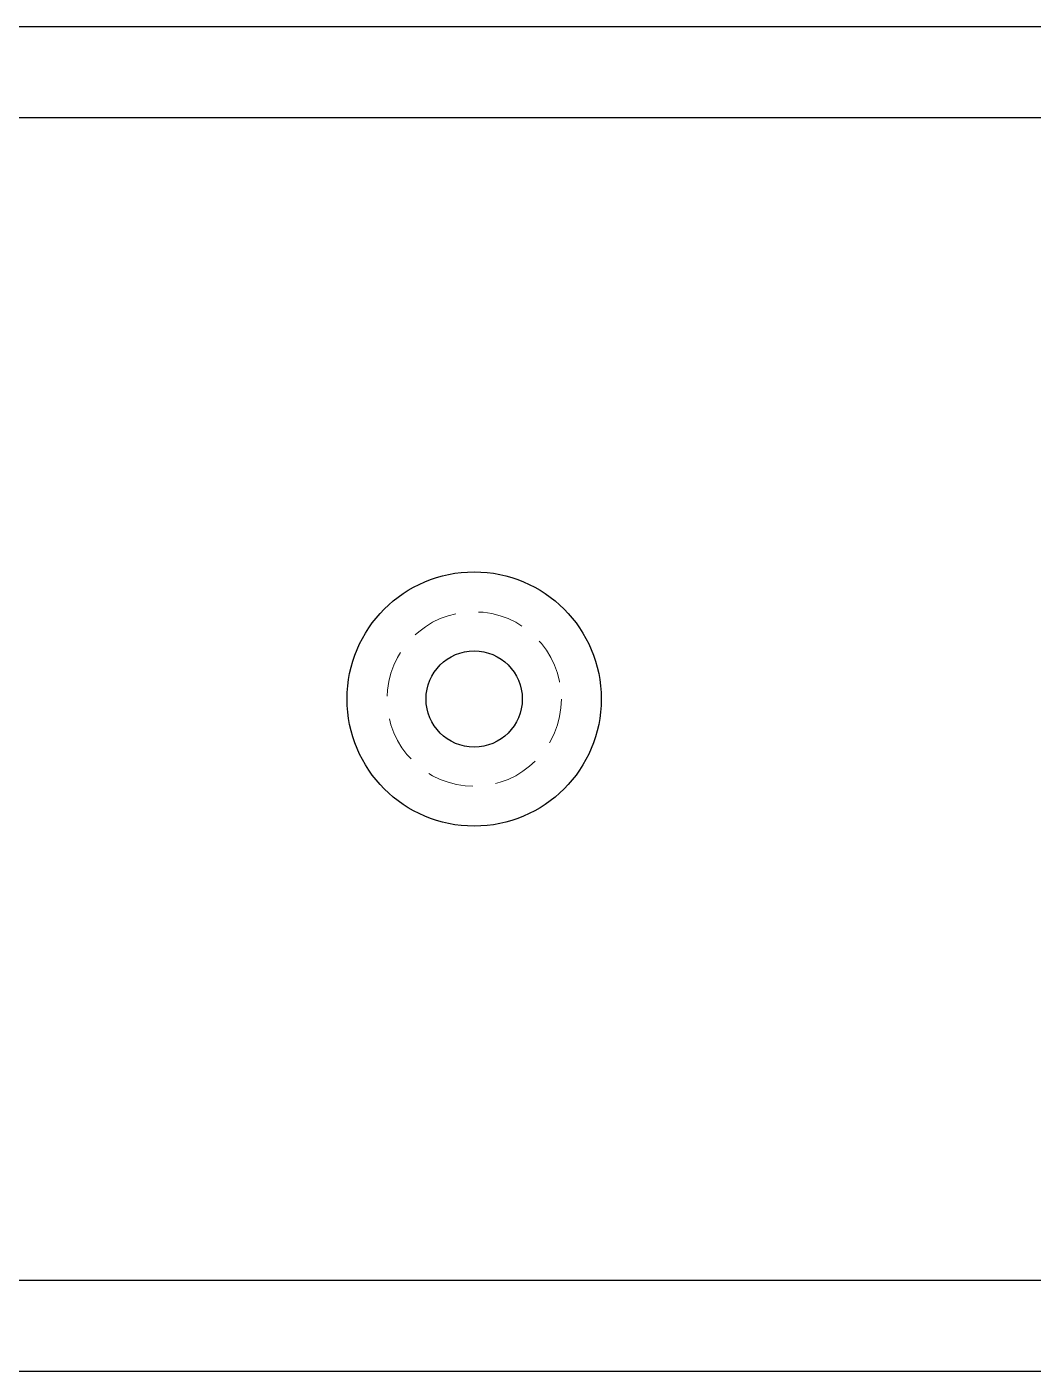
# Model space of a CAD drawing. Header units: millimetres. Extents: x -176 to 23, y -19 to 19.
# Drawn here: x -63.31 to -35.61, y -18.5 to 18.5 of the extents above; entities that cross this region are included whole.
import ezdxf

# ---------------------------------------------------------------- set-up
doc = ezdxf.new("R2010")
doc.units = ezdxf.units.MM
doc.linetypes.add('HIDDEN', pattern=[1.905, 1.27, -0.635])

msp = doc.modelspace()

# ---------------------------------------------------------------- linework, layer by layer
at = {"color": 7, "linetype": 'Continuous', "lineweight": 25, "flags": 128}
for points in [[(0, 18.5), (-52.5, 18.5), (-132, 18.5)], [(-21.29, 16), (-52.5, 16), (-83.71, 16)], [(-83.71, -16), (-52.5, -16), (-21.29, -16)], [(-132, -18.5), (-52.5, -18.5), (0, -18.5)]]:
    msp.add_lwpolyline(points, dxfattribs=at)
at = {"color": 7, "linetype": 'Continuous', "lineweight": 25}
for radius in [3.5, 1.325]:
    msp.add_circle((-51, 0), radius, dxfattribs=at)
at = {"color": 7, "linetype": 'HIDDEN', "lineweight": 18}
msp.add_circle((-51, 0), 2.4, dxfattribs=at)

doc.saveas('drawing.dxf')
